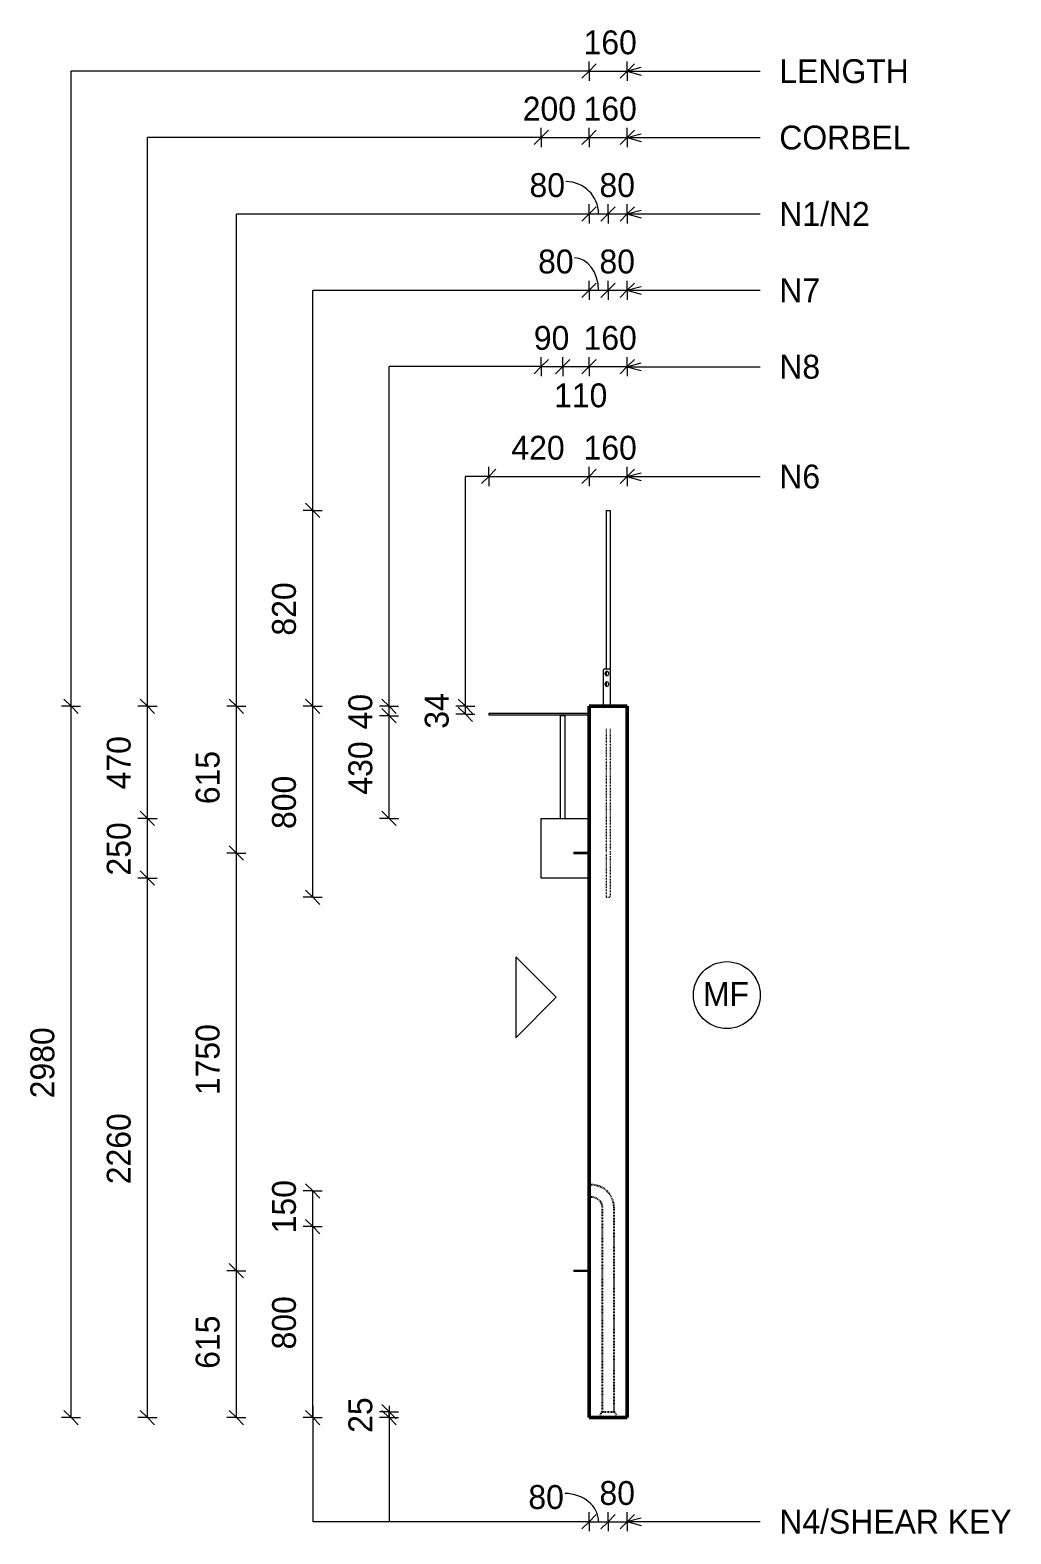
# Model space of a CAD drawing. Header units: millimetres. Extents: x 9075 to 20990, y 2235 to 9546.
# Drawn here: x 16880 to 20990, y 2733 to 9032 of the extents above; entities that cross this region are included whole.
import ezdxf

# ---------------------------------------------------------------- set-up
doc = ezdxf.new("R2010")
doc.units = ezdxf.units.MM
doc.linetypes.add('Dash', pattern=[6.36, 3.18, -3.18])
for name, color, linetype, lineweight in [('A-ANNO-DIMS', 211, 'Continuous', 9), ('A-ANNO-DIMS-40', 211, 'Continuous', 9), ('A-DETL-MBND', 5, 'Continuous', 18), ('A-GENM', 13, 'Continuous', 18), ('A-WALL', 113, 'Continuous', 25), ('A-WALL-HDLN', 110, 'Dash', 25), ('G-ANNO-TEXT', 231, 'Continuous', 9), ('S-BEAM', 12, 'Continuous', 18), ('S-RBAR', 171, 'Continuous', 18)]:
    doc.layers.add(name, color=color, linetype=linetype, lineweight=lineweight)
doc.styles.add('Nirmala UI Semilight', font='NirmalaS.ttf', dxfattribs={"height": 100})
doc.dimstyles.new('Diagonal_-_2_5mm_NI_UI', dxfattribs={"dimscale": 304.8, "dimtxt": 104.736395, "dimasz": 0.19685, "dimexe": 0.131234, "dimexo": 0.0625, "dimgap": 0.131234, "dimtad": 1, "dimdec": 0, "dimzin": 0, "dimdsep": 46, "dimtxsty": 'Nirmala UI Semilight', "dimblk1": 'OBLIQUE', "dimblk2": 'OBLIQUE', "dimsah": 1, "dimcen": 0.09, "dimazin": 0, "dimtfac": 1, "dimtdec": 4, "dimtix": 1, "dimtmove": 0, "dimatfit": 3, "dimfxl": 0.131234, "dimfxlon": 1, "dimtvp": 1, "dimtolj": 1, "dimtzin": 0, "dimarcsym": 2})
doc.dimstyles.new('Diagonal_-_2_5mm_NI_UI_1', dxfattribs={"dimscale": 304.8, "dimtxt": 104.736395, "dimasz": 0.19685, "dimexe": 0.131234, "dimexo": 0.0625, "dimgap": 0.131234, "dimtad": 1, "dimdec": 0, "dimzin": 0, "dimdsep": 46, "dimtxsty": 'Nirmala UI Semilight', "dimblk1": 'OBLIQUE', "dimblk2": 'OBLIQUE', "dimsah": 1, "dimcen": 0.09, "dimazin": 0, "dimtfac": 1, "dimtdec": 4, "dimtix": 1, "dimtmove": 2, "dimatfit": 3, "dimfxl": 0.131234, "dimfxlon": 1, "dimtvp": 1, "dimtolj": 1, "dimtzin": 0, "dimarcsym": 2})
doc.dimstyles.new('Diagonal_-_2_5mm_NI_UI_2', dxfattribs={"dimscale": 304.8, "dimtxt": 104.736395, "dimasz": 0.19685, "dimexe": 0.131234, "dimexo": 0.0625, "dimgap": 0.131234, "dimtad": 1, "dimdec": 0, "dimzin": 0, "dimdsep": 46, "dimtxsty": 'Nirmala UI Semilight', "dimblk1": 'OBLIQUE', "dimblk2": 'OBLIQUE', "dimsah": 1, "dimcen": 0.09, "dimazin": 0, "dimtfac": 1, "dimtdec": 4, "dimtix": 1, "dimtmove": 1, "dimatfit": 3, "dimfxl": 0.131234, "dimfxlon": 1, "dimtvp": 1, "dimtolj": 1, "dimtzin": 0, "dimarcsym": 2})

# ---------------------------------------------------------------- blocks, each defined once
blk = doc.blocks.new('RR spread anchor face based - RR-SA-1_4-160-614768-Elevation Right')
at = {"layer": 'A-GENM'}
for p, q in [((-62396, 5587.8), (-62391, 5587.8)), ((-62396, 5587.8), (-62396, 5581.8)), ((-62391, 5581.8), (-62396, 5581.8)), ((-62391, 5587.8), (-62333, 5587.8)), ((-62391, 5587.8), (-62391, 5581.8)), ((-62333, 5581.8), (-62391, 5581.8))]:
    blk.add_line(p, q, dxfattribs=at)
blk = doc.blocks.new('RR spread anchor face based - RR-SA-2_5-250-614728-Elevation Right')
at = {"layer": 'A-GENM'}
for p, q in [((-62270.5, 6355), (-62273, 6350)), ((-62273, 6350), (-62273, 6199.7)), ((-62245.5, 6355), (-62270.5, 6355)), ((-62265, 6333.5), (-62265, 6339.5)), ((-62251, 6339.5), (-62251, 6333.5)), ((-62243, 6350), (-62245.5, 6355)), ((-62243, 6199.7), (-62243, 6350)), ((-62265, 6289), (-62265, 6295)), ((-62251, 6295), (-62251, 6289))]:
    blk.add_line(p, q, dxfattribs=at)
for centre, start, end in [((-62258, 6339.5), 0, 180), ((-62258, 6333.5), 180, 360), ((-62258, 6295), 0, 180), ((-62258, 6289), 180, 360)]:
    blk.add_arc(centre, 7, start, end, dxfattribs=at)
blk = doc.blocks.new('DIMBLOCK52-Elevation Right')
at = {"layer": 'A-ANNO-DIMS-40'}
for p, q in [((19222.2, 8860), (19222.2, 8900)), ((19222.2, 8860), (19252.2, 8890)), ((19382.2, 8860), (19382.2, 8900)), ((19382.2, 8860), (19412.2, 8890)), ((19222.2, 8860), (19192.2, 8830)), ((19222.2, 8860), (19382.2, 8860)), ((19222.2, 8860), (19222.2, 8820)), ((19382.2, 8860), (19352.2, 8830)), ((19382.2, 8860), (19382.2, 8820))]:
    blk.add_line(p, q, dxfattribs=at)
at = {"layer": 'A-ANNO-DIMS-40', "color": 0, "insert": (19199.4, 9030.5), "char_height": 100, "width": 246.797, "attachment_point": 1, "line_spacing_factor": 1.142579, "style": 'Nirmala UI Semilight'}
blk.add_mtext('160', dxfattribs=at)
blk = doc.blocks.new('_Oblique')
at = {"color": 0, "linetype": 'ByBlock', "lineweight": -2}
blk.add_line((-0.5, -0.5), (0.5, 0.5), dxfattribs=at)
blk = doc.blocks.new('DIMBLOCK53-Elevation Right')
at = {"layer": 'A-ANNO-DIMS-40'}
for p, q in [((19222.2, 8262.1), (19192.2, 8232.1)), ((19222.2, 8262.1), (19222.2, 8302.1)), ((19222.2, 8262.1), (19252.2, 8292.1)), ((19222.2, 8262.1), (19302.2, 8262.1)), ((19222.2, 8262.1), (19222.2, 8222.1)), ((19302.2, 8262.1), (19272.2, 8232.1)), ((19302.2, 8262.1), (19302.2, 8302.1)), ((19302.2, 8262.1), (19332.2, 8292.1)), ((19302.2, 8262.1), (19302.2, 8222.1))]:
    blk.add_line(p, q, dxfattribs=at)
blk.add_ellipse((19125.1, 8262.1), major_axis=(137.1, 0), ratio=0.986538, start_param=0, end_param=1.570796, dxfattribs=at)
at = {"layer": 'A-ANNO-DIMS-40', "color": 0, "insert": (18972.8, 8432.6), "char_height": 100, "width": 182.813, "attachment_point": 1, "line_spacing_factor": 1.142579, "style": 'Nirmala UI Semilight'}
blk.add_mtext('80', dxfattribs=at)
blk = doc.blocks.new('DIMBLOCK54-Elevation Right')
at = {"layer": 'A-ANNO-DIMS-40'}
for p, q in [((19302.2, 8262.1), (19272.2, 8232.1)), ((19302.2, 8262.1), (19302.2, 8302.1)), ((19302.2, 8262.1), (19332.2, 8292.1)), ((19302.2, 8262.1), (19382.2, 8262.1)), ((19302.2, 8262.1), (19302.2, 8222.1)), ((19382.2, 8262.1), (19352.2, 8232.1)), ((19382.2, 8262.1), (19382.2, 8302.1)), ((19382.2, 8262.1), (19412.2, 8292.1)), ((19382.2, 8262.1), (19382.2, 8222.1))]:
    blk.add_line(p, q, dxfattribs=at)
at = {"layer": 'A-ANNO-DIMS-40', "color": 0, "insert": (19266, 8432.6), "char_height": 100, "width": 182.813, "attachment_point": 1, "line_spacing_factor": 1.142579, "style": 'Nirmala UI Semilight'}
blk.add_mtext('80', dxfattribs=at)
blk = doc.blocks.new('DIMBLOCK55-Elevation Right')
at = {"layer": 'A-ANNO-DIMS-40'}
for p, q in [((19222.2, 7942.1), (19192.2, 7912.1)), ((19222.2, 7942.1), (19222.2, 7982.1)), ((19222.2, 7942.1), (19252.2, 7972.1)), ((19222.2, 7942.1), (19302.2, 7942.1)), ((19222.2, 7942.1), (19222.2, 7902.1)), ((19302.2, 7942.1), (19272.2, 7912.1)), ((19302.2, 7942.1), (19302.2, 7982.1)), ((19302.2, 7942.1), (19332.2, 7972.1)), ((19302.2, 7942.1), (19302.2, 7902.1))]:
    blk.add_line(p, q, dxfattribs=at)
blk.add_ellipse((19161.1, 7942.1), major_axis=(0, 135.2), ratio=0.747611, start_param=4.712389, end_param=6.283185, dxfattribs=at)
at = {"layer": 'A-ANNO-DIMS-40', "color": 0, "insert": (19008.8, 8112.6), "char_height": 100, "width": 182.813, "attachment_point": 1, "line_spacing_factor": 1.142579, "style": 'Nirmala UI Semilight'}
blk.add_mtext('80', dxfattribs=at)
blk = doc.blocks.new('DIMBLOCK56-Elevation Right')
at = {"layer": 'A-ANNO-DIMS-40'}
for p, q in [((19302.2, 7942.1), (19272.2, 7912.1)), ((19302.2, 7942.1), (19302.2, 7982.1)), ((19302.2, 7942.1), (19332.2, 7972.1)), ((19302.2, 7942.1), (19382.2, 7942.1)), ((19302.2, 7942.1), (19302.2, 7902.1)), ((19382.2, 7942.1), (19352.2, 7912.1)), ((19382.2, 7942.1), (19382.2, 7982.1)), ((19382.2, 7942.1), (19412.2, 7972.1)), ((19382.2, 7942.1), (19382.2, 7902.1))]:
    blk.add_line(p, q, dxfattribs=at)
at = {"layer": 'A-ANNO-DIMS-40', "color": 0, "insert": (19266, 8112.6), "char_height": 100, "width": 182.813, "attachment_point": 1, "line_spacing_factor": 1.142579, "style": 'Nirmala UI Semilight'}
blk.add_mtext('80', dxfattribs=at)
blk = doc.blocks.new('DIMBLOCK57-Elevation Right')
at = {"layer": 'A-ANNO-DIMS-40'}
for p, q in [((19222.2, 2783.8), (19192.2, 2753.8)), ((19222.2, 2783.8), (19222.2, 2823.8)), ((19222.2, 2783.8), (19252.2, 2813.8)), ((19222.2, 2783.8), (19302.2, 2783.8)), ((19222.2, 2783.8), (19222.2, 2743.8)), ((19302.2, 2783.8), (19272.2, 2753.8)), ((19302.2, 2783.8), (19302.2, 2823.8)), ((19302.2, 2783.8), (19332.2, 2813.8)), ((19302.2, 2783.8), (19302.2, 2743.8))]:
    blk.add_line(p, q, dxfattribs=at)
blk.add_ellipse((19120.5, 2783.8), major_axis=(141.7, 0), ratio=0.834842, start_param=0, end_param=1.570796, dxfattribs=at)
at = {"layer": 'A-ANNO-DIMS-40', "color": 0, "insert": (18968.1, 2937.3), "char_height": 100, "width": 182.813, "attachment_point": 1, "line_spacing_factor": 1.142579, "style": 'Nirmala UI Semilight'}
blk.add_mtext('80', dxfattribs=at)
blk = doc.blocks.new('DIMBLOCK58-Elevation Right')
at = {"layer": 'A-ANNO-DIMS-40'}
for p, q in [((19302.2, 2783.8), (19272.2, 2753.8)), ((19302.2, 2783.8), (19302.2, 2823.8)), ((19302.2, 2783.8), (19332.2, 2813.8)), ((19302.2, 2783.8), (19382.2, 2783.8)), ((19302.2, 2783.8), (19302.2, 2743.8)), ((19382.2, 2783.8), (19352.2, 2753.8)), ((19382.2, 2783.8), (19382.2, 2823.8)), ((19382.2, 2783.8), (19412.2, 2813.8)), ((19382.2, 2783.8), (19382.2, 2743.8))]:
    blk.add_line(p, q, dxfattribs=at)
at = {"layer": 'A-ANNO-DIMS-40', "color": 0, "insert": (19266, 2954.2), "char_height": 100, "width": 182.813, "attachment_point": 1, "line_spacing_factor": 1.142579, "style": 'Nirmala UI Semilight'}
blk.add_mtext('80', dxfattribs=at)
blk = doc.blocks.new('DIMBLOCK59-Elevation Right')
at = {"layer": 'A-ANNO-DIMS-40'}
for p, q in [((17051.7, 6199.7), (17011.7, 6199.7)), ((17051.7, 6199.7), (17021.7, 6229.7)), ((17051.7, 3219.8), (17051.7, 6199.7)), ((17051.7, 6199.7), (17081.7, 6169.7)), ((17051.7, 6199.7), (17091.7, 6199.7)), ((17051.7, 3219.8), (17011.7, 3219.8)), ((17051.7, 3219.8), (17021.7, 3249.8)), ((17051.7, 3219.8), (17081.7, 3189.8)), ((17051.7, 3219.8), (17091.7, 3219.8))]:
    blk.add_line(p, q, dxfattribs=at)
at = {"layer": 'A-ANNO-DIMS-40', "color": 0, "insert": (16881.2, 4557.4), "char_height": 100, "width": 365.625, "attachment_point": 1, "rotation": 90, "line_spacing_factor": 1.142579, "style": 'Nirmala UI Semilight'}
blk.add_mtext('2980', dxfattribs=at)
blk = doc.blocks.new('DIMBLOCK60-Elevation Right')
at = {"layer": 'A-ANNO-DIMS-40'}
for p, q in [((17744.3, 3834.8), (17714.3, 3864.8)), ((17744.3, 3834.8), (17704.3, 3834.8)), ((17744.3, 3219.8), (17744.3, 3834.8)), ((17744.3, 3834.8), (17774.3, 3804.8)), ((17744.3, 3834.8), (17784.3, 3834.8)), ((17744.3, 3219.8), (17704.3, 3219.8)), ((17744.3, 3219.8), (17714.3, 3249.8)), ((17744.3, 3219.8), (17774.3, 3189.8)), ((17744.3, 3219.8), (17784.3, 3219.8))]:
    blk.add_line(p, q, dxfattribs=at)
at = {"layer": 'A-ANNO-DIMS-40', "color": 0, "insert": (17573.8, 3424.4), "char_height": 100, "width": 246.797, "attachment_point": 1, "rotation": 90, "line_spacing_factor": 1.142579, "style": 'Nirmala UI Semilight'}
blk.add_mtext('615', dxfattribs=at)
blk = doc.blocks.new('DIMBLOCK61-Elevation Right')
at = {"layer": 'A-ANNO-DIMS-40'}
for p, q in [((17744.3, 5584.8), (17714.3, 5614.8)), ((17744.3, 5584.8), (17704.3, 5584.8)), ((17744.3, 3834.8), (17744.3, 5584.8)), ((17744.3, 5584.8), (17774.3, 5554.8)), ((17744.3, 5584.8), (17784.3, 5584.8)), ((17744.3, 3834.8), (17714.3, 3864.8)), ((17744.3, 3834.8), (17704.3, 3834.8)), ((17744.3, 3834.8), (17774.3, 3804.8)), ((17744.3, 3834.8), (17784.3, 3834.8))]:
    blk.add_line(p, q, dxfattribs=at)
at = {"layer": 'A-ANNO-DIMS-40', "color": 0, "insert": (17573.8, 4570.7), "char_height": 100, "width": 333.633, "attachment_point": 1, "rotation": 90, "line_spacing_factor": 1.142579, "style": 'Nirmala UI Semilight'}
blk.add_mtext('1750', dxfattribs=at)
blk = doc.blocks.new('DIMBLOCK62-Elevation Right')
at = {"layer": 'A-ANNO-DIMS-40'}
for p, q in [((17744.3, 6199.7), (17704.3, 6199.7)), ((17744.3, 6199.7), (17714.3, 6229.7)), ((17744.3, 5584.8), (17744.3, 6199.7)), ((17744.3, 6199.7), (17774.3, 6169.7)), ((17744.3, 6199.7), (17784.3, 6199.7)), ((17744.3, 5584.8), (17714.3, 5614.8)), ((17744.3, 5584.8), (17704.3, 5584.8)), ((17744.3, 5584.8), (17774.3, 5554.8)), ((17744.3, 5584.8), (17784.3, 5584.8))]:
    blk.add_line(p, q, dxfattribs=at)
at = {"layer": 'A-ANNO-DIMS-40', "color": 0, "insert": (17573.8, 5789.4), "char_height": 100, "width": 246.797, "attachment_point": 1, "rotation": 90, "line_spacing_factor": 1.142579, "style": 'Nirmala UI Semilight'}
blk.add_mtext('615', dxfattribs=at)
blk = doc.blocks.new('DIMBLOCK63-Elevation Right')
at = {"layer": 'A-ANNO-DIMS-40'}
for p, q in [((18064.3, 4019.8), (18034.3, 4049.8)), ((18064.3, 4019.8), (18024.3, 4019.8)), ((18064.3, 3219.8), (18064.3, 4019.8)), ((18064.3, 4019.8), (18094.3, 3989.8)), ((18064.3, 4019.8), (18104.3, 4019.8)), ((18064.3, 3219.8), (18024.3, 3219.8)), ((18064.3, 3219.8), (18034.3, 3249.8)), ((18064.3, 3219.8), (18094.3, 3189.8)), ((18064.3, 3219.8), (18104.3, 3219.8))]:
    blk.add_line(p, q, dxfattribs=at)
at = {"layer": 'A-ANNO-DIMS-40', "color": 0, "insert": (17893.8, 3505.5), "char_height": 100, "width": 274.219, "attachment_point": 1, "rotation": 90, "line_spacing_factor": 1.142579, "style": 'Nirmala UI Semilight'}
blk.add_mtext('800', dxfattribs=at)
blk = doc.blocks.new('DIMBLOCK64-Elevation Right')
at = {"layer": 'A-ANNO-DIMS-40'}
for p, q in [((18064.3, 4169.8), (18024.3, 4169.8)), ((18064.3, 4169.8), (18034.3, 4199.8)), ((18064.3, 4019.8), (18064.3, 4169.8)), ((18064.3, 4169.8), (18094.3, 4139.8)), ((18064.3, 4169.8), (18104.3, 4169.8)), ((18064.3, 4019.8), (18034.3, 4049.8)), ((18064.3, 4019.8), (18024.3, 4019.8)), ((18064.3, 4019.8), (18094.3, 3989.8)), ((18064.3, 4019.8), (18104.3, 4019.8))]:
    blk.add_line(p, q, dxfattribs=at)
at = {"layer": 'A-ANNO-DIMS-40', "color": 0, "insert": (17893.8, 3991.9), "char_height": 100, "width": 246.797, "attachment_point": 1, "rotation": 90, "line_spacing_factor": 1.142579, "style": 'Nirmala UI Semilight'}
blk.add_mtext('150', dxfattribs=at)
blk = doc.blocks.new('DIMBLOCK65-Elevation Right')
at = {"layer": 'A-ANNO-DIMS-40'}
for p, q in [((18384.3, 3244.8), (18344.3, 3244.8)), ((18384.3, 3219.8), (18344.3, 3219.8)), ((18384.3, 3244.8), (18354.3, 3274.8)), ((18384.3, 3219.8), (18354.3, 3249.8)), ((18384.3, 3219.8), (18384.3, 3244.8)), ((18384.3, 3244.8), (18414.3, 3214.8)), ((18384.3, 3244.8), (18424.3, 3244.8)), ((18384.3, 3219.8), (18414.3, 3189.8)), ((18384.3, 3219.8), (18424.3, 3219.8))]:
    blk.add_line(p, q, dxfattribs=at)
at = {"layer": 'A-ANNO-DIMS-40', "color": 0, "insert": (18213.8, 3156.1), "char_height": 100, "width": 182.813, "attachment_point": 1, "rotation": 90, "line_spacing_factor": 1.142579, "style": 'Nirmala UI Semilight'}
blk.add_mtext('25', dxfattribs=at)
blk = doc.blocks.new('DIMBLOCK66-Elevation Right')
at = {"layer": 'A-ANNO-DIMS-40'}
for p, q in [((18064.3, 6199.7), (18024.3, 6199.7)), ((18064.3, 6199.7), (18034.3, 6229.7)), ((18064.3, 5399.8), (18064.3, 6199.7)), ((18064.3, 6199.7), (18094.3, 6169.7)), ((18064.3, 6199.7), (18104.3, 6199.7)), ((18064.3, 5399.8), (18034.3, 5429.8)), ((18064.3, 5399.8), (18024.3, 5399.8)), ((18064.3, 5399.8), (18094.3, 5369.8)), ((18064.3, 5399.8), (18104.3, 5399.8))]:
    blk.add_line(p, q, dxfattribs=at)
at = {"layer": 'A-ANNO-DIMS-40', "color": 0, "insert": (17893.8, 5685.5), "char_height": 100, "width": 274.219, "attachment_point": 1, "rotation": 90, "line_spacing_factor": 1.142579, "style": 'Nirmala UI Semilight'}
blk.add_mtext('800', dxfattribs=at)
blk = doc.blocks.new('DIMBLOCK67-Elevation Right')
at = {"layer": 'A-ANNO-DIMS-40'}
for p, q in [((18064.3, 7019.8), (18024.3, 7019.8)), ((18064.3, 7019.8), (18034.3, 7049.8)), ((18064.3, 6199.7), (18064.3, 7019.8)), ((18064.3, 7019.8), (18094.3, 6989.8)), ((18064.3, 7019.8), (18104.3, 7019.8)), ((18064.3, 6199.7), (18024.3, 6199.7)), ((18064.3, 6199.7), (18034.3, 6229.7)), ((18064.3, 6199.7), (18094.3, 6169.7)), ((18064.3, 6199.7), (18104.3, 6199.7))]:
    blk.add_line(p, q, dxfattribs=at)
at = {"layer": 'A-ANNO-DIMS-40', "color": 0, "insert": (17893.8, 6495.5), "char_height": 100, "width": 274.219, "attachment_point": 1, "rotation": 90, "line_spacing_factor": 1.142579, "style": 'Nirmala UI Semilight'}
blk.add_mtext('820', dxfattribs=at)
blk = doc.blocks.new('DIMBLOCK68-Elevation Right')
at = {"layer": 'A-ANNO-DIMS-40'}
for p, q in [((17371.7, 5479.8), (17341.7, 5509.8)), ((17371.7, 5479.8), (17331.7, 5479.8)), ((17371.7, 3219.8), (17371.7, 5479.8)), ((17371.7, 5479.8), (17401.7, 5449.8)), ((17371.7, 5479.8), (17411.7, 5479.8)), ((17371.7, 3219.8), (17331.7, 3219.8)), ((17371.7, 3219.8), (17341.7, 3249.8)), ((17371.7, 3219.8), (17401.7, 3189.8)), ((17371.7, 3219.8), (17411.7, 3219.8))]:
    blk.add_line(p, q, dxfattribs=at)
at = {"layer": 'A-ANNO-DIMS-40', "color": 0, "insert": (17201.2, 4197.4), "char_height": 100, "width": 365.625, "attachment_point": 1, "rotation": 90, "line_spacing_factor": 1.142579, "style": 'Nirmala UI Semilight'}
blk.add_mtext('2260', dxfattribs=at)
blk = doc.blocks.new('DIMBLOCK69-Elevation Right')
at = {"layer": 'A-ANNO-DIMS-40'}
for p, q in [((17371.7, 5729.8), (17341.7, 5759.8)), ((17371.7, 5729.8), (17331.7, 5729.8)), ((17371.7, 5479.8), (17371.7, 5729.8)), ((17371.7, 5729.8), (17401.7, 5699.8)), ((17371.7, 5729.8), (17411.7, 5729.8)), ((17371.7, 5479.8), (17341.7, 5509.8)), ((17371.7, 5479.8), (17331.7, 5479.8)), ((17371.7, 5479.8), (17401.7, 5449.8)), ((17371.7, 5479.8), (17411.7, 5479.8))]:
    blk.add_line(p, q, dxfattribs=at)
at = {"layer": 'A-ANNO-DIMS-40', "color": 0, "insert": (17201.2, 5490.5), "char_height": 100, "width": 274.219, "attachment_point": 1, "rotation": 90, "line_spacing_factor": 1.142579, "style": 'Nirmala UI Semilight'}
blk.add_mtext('250', dxfattribs=at)
blk = doc.blocks.new('DIMBLOCK70-Elevation Right')
at = {"layer": 'A-ANNO-DIMS-40'}
for p, q in [((17371.7, 6199.7), (17331.7, 6199.7)), ((17371.7, 6199.7), (17341.7, 6229.7)), ((17371.7, 5729.8), (17371.7, 6199.7)), ((17371.7, 6199.7), (17401.7, 6169.7)), ((17371.7, 6199.7), (17411.7, 6199.7)), ((17371.7, 5729.8), (17341.7, 5759.8)), ((17371.7, 5729.8), (17331.7, 5729.8)), ((17371.7, 5729.8), (17401.7, 5699.8)), ((17371.7, 5729.8), (17411.7, 5729.8))]:
    blk.add_line(p, q, dxfattribs=at)
at = {"layer": 'A-ANNO-DIMS-40', "color": 0, "insert": (17201.2, 5851.4), "char_height": 100, "width": 271.934, "attachment_point": 1, "rotation": 90, "line_spacing_factor": 1.142579, "style": 'Nirmala UI Semilight'}
blk.add_mtext('470', dxfattribs=at)
blk = doc.blocks.new('DIMBLOCK71-Elevation Right')
at = {"layer": 'A-ANNO-DIMS-40'}
for p, q in [((19022.2, 8582.1), (18992.2, 8552.1)), ((19022.2, 8582.1), (19022.2, 8622.1)), ((19022.2, 8582.1), (19052.2, 8612.1)), ((19022.2, 8582.1), (19222.2, 8582.1)), ((19022.2, 8582.1), (19022.2, 8542.1)), ((19222.2, 8582.1), (19192.2, 8552.1)), ((19222.2, 8582.1), (19222.2, 8622.1)), ((19222.2, 8582.1), (19252.2, 8612.1)), ((19222.2, 8582.1), (19222.2, 8542.1))]:
    blk.add_line(p, q, dxfattribs=at)
at = {"layer": 'A-ANNO-DIMS-40', "color": 0, "insert": (18944.4, 8752.6), "char_height": 100, "width": 274.219, "attachment_point": 1, "line_spacing_factor": 1.142579, "style": 'Nirmala UI Semilight'}
blk.add_mtext('200', dxfattribs=at)
blk = doc.blocks.new('DIMBLOCK72-Elevation Right')
at = {"layer": 'A-ANNO-DIMS-40'}
for p, q in [((19222.2, 8582.1), (19192.2, 8552.1)), ((19222.2, 8582.1), (19222.2, 8622.1)), ((19222.2, 8582.1), (19252.2, 8612.1)), ((19222.2, 8582.1), (19382.2, 8582.1)), ((19222.2, 8582.1), (19222.2, 8542.1)), ((19382.2, 8582.1), (19352.2, 8552.1)), ((19382.2, 8582.1), (19382.2, 8622.1)), ((19382.2, 8582.1), (19412.2, 8612.1)), ((19382.2, 8582.1), (19382.2, 8542.1))]:
    blk.add_line(p, q, dxfattribs=at)
at = {"layer": 'A-ANNO-DIMS-40', "color": 0, "insert": (19199.4, 8752.6), "char_height": 100, "width": 246.797, "attachment_point": 1, "line_spacing_factor": 1.142579, "style": 'Nirmala UI Semilight'}
blk.add_mtext('160', dxfattribs=at)
blk = doc.blocks.new('DIMBLOCK73-Elevation Right')
at = {"layer": 'A-ANNO-DIMS-40'}
for p, q in [((19022.2, 7622.1), (18992.2, 7592.1)), ((19022.2, 7622.1), (19022.2, 7662.1)), ((19022.2, 7622.1), (19052.2, 7652.1)), ((19022.2, 7622.1), (19112.2, 7622.1)), ((19022.2, 7622.1), (19022.2, 7582.1)), ((19112.2, 7622.1), (19082.2, 7592.1)), ((19112.2, 7622.1), (19112.2, 7662.1)), ((19112.2, 7622.1), (19142.2, 7652.1)), ((19112.2, 7622.1), (19112.2, 7582.1))]:
    blk.add_line(p, q, dxfattribs=at)
at = {"layer": 'A-ANNO-DIMS-40', "color": 0, "insert": (18991, 7792.6), "char_height": 100, "width": 182.813, "attachment_point": 1, "line_spacing_factor": 1.142579, "style": 'Nirmala UI Semilight'}
blk.add_mtext('90', dxfattribs=at)
blk = doc.blocks.new('DIMBLOCK74-Elevation Right')
at = {"layer": 'A-ANNO-DIMS-40'}
for p, q in [((19112.2, 7622.1), (19082.2, 7592.1)), ((19112.2, 7622.1), (19112.2, 7662.1)), ((19112.2, 7622.1), (19142.2, 7652.1)), ((19112.2, 7622.1), (19222.2, 7622.1)), ((19112.2, 7622.1), (19112.2, 7582.1)), ((19222.2, 7622.1), (19192.2, 7592.1)), ((19222.2, 7622.1), (19222.2, 7662.1)), ((19222.2, 7622.1), (19252.2, 7652.1)), ((19222.2, 7622.1), (19222.2, 7582.1))]:
    blk.add_line(p, q, dxfattribs=at)
at = {"layer": 'A-ANNO-DIMS-40', "color": 0, "insert": (19075.8, 7552), "char_height": 100, "width": 219.375, "attachment_point": 1, "line_spacing_factor": 1.142579, "style": 'Nirmala UI Semilight'}
blk.add_mtext('110', dxfattribs=at)
blk = doc.blocks.new('DIMBLOCK75-Elevation Right')
at = {"layer": 'A-ANNO-DIMS-40'}
for p, q in [((19222.2, 7622.1), (19192.2, 7592.1)), ((19222.2, 7622.1), (19222.2, 7662.1)), ((19222.2, 7622.1), (19252.2, 7652.1)), ((19222.2, 7622.1), (19382.2, 7622.1)), ((19222.2, 7622.1), (19222.2, 7582.1)), ((19382.2, 7622.1), (19352.2, 7592.1)), ((19382.2, 7622.1), (19382.2, 7662.1)), ((19382.2, 7622.1), (19412.2, 7652.1)), ((19382.2, 7622.1), (19382.2, 7582.1))]:
    blk.add_line(p, q, dxfattribs=at)
at = {"layer": 'A-ANNO-DIMS-40', "color": 0, "insert": (19199.4, 7792.6), "char_height": 100, "width": 246.797, "attachment_point": 1, "line_spacing_factor": 1.142579, "style": 'Nirmala UI Semilight'}
blk.add_mtext('160', dxfattribs=at)
blk = doc.blocks.new('DIMBLOCK76-Elevation Right')
at = {"layer": 'A-ANNO-DIMS-40'}
for p, q in [((18384.3, 6159.8), (18354.3, 6189.8)), ((18384.3, 6159.8), (18344.3, 6159.8)), ((18384.3, 5729.8), (18384.3, 6159.8)), ((18384.3, 6159.8), (18414.3, 6129.8)), ((18384.3, 6159.8), (18424.3, 6159.8)), ((18384.3, 5729.8), (18354.3, 5759.8)), ((18384.3, 5729.8), (18344.3, 5729.8)), ((18384.3, 5729.8), (18414.3, 5699.8)), ((18384.3, 5729.8), (18424.3, 5729.8))]:
    blk.add_line(p, q, dxfattribs=at)
at = {"layer": 'A-ANNO-DIMS-40', "color": 0, "insert": (18213.8, 5829.5), "char_height": 100, "width": 276.504, "attachment_point": 1, "rotation": 90, "line_spacing_factor": 1.142579, "style": 'Nirmala UI Semilight'}
blk.add_mtext('430', dxfattribs=at)
blk = doc.blocks.new('DIMBLOCK77-Elevation Right')
at = {"layer": 'A-ANNO-DIMS-40'}
for p, q in [((18384.3, 6199.7), (18344.3, 6199.7)), ((18384.3, 6199.7), (18354.3, 6229.7)), ((18384.3, 6159.8), (18354.3, 6189.8)), ((18384.3, 6159.8), (18384.3, 6199.7)), ((18384.3, 6199.7), (18414.3, 6169.7)), ((18384.3, 6199.7), (18424.3, 6199.7)), ((18384.3, 6159.8), (18344.3, 6159.8)), ((18384.3, 6159.8), (18414.3, 6129.8)), ((18384.3, 6159.8), (18424.3, 6159.8))]:
    blk.add_line(p, q, dxfattribs=at)
at = {"layer": 'A-ANNO-DIMS-40', "color": 0, "insert": (18213.8, 6102.6), "char_height": 100, "width": 185.098, "attachment_point": 1, "rotation": 90, "line_spacing_factor": 1.142579, "style": 'Nirmala UI Semilight'}
blk.add_mtext('40', dxfattribs=at)
blk = doc.blocks.new('DIMBLOCK78-Elevation Right')
at = {"layer": 'A-ANNO-DIMS-40'}
for p, q in [((18802.2, 7162.1), (18802.2, 7202.1)), ((18802.2, 7162.1), (18832.2, 7192.1)), ((19222.2, 7162.1), (19222.2, 7202.1)), ((19222.2, 7162.1), (19252.2, 7192.1)), ((18802.2, 7162.1), (18772.2, 7132.1)), ((18802.2, 7162.1), (19222.2, 7162.1)), ((18802.2, 7162.1), (18802.2, 7122.1)), ((19222.2, 7162.1), (19192.2, 7132.1)), ((19222.2, 7162.1), (19222.2, 7122.1))]:
    blk.add_line(p, q, dxfattribs=at)
at = {"layer": 'A-ANNO-DIMS-40', "color": 0, "insert": (18897, 7332.5), "char_height": 100, "width": 276.504, "attachment_point": 1, "line_spacing_factor": 1.142579, "style": 'Nirmala UI Semilight'}
blk.add_mtext('420', dxfattribs=at)
blk = doc.blocks.new('DIMBLOCK79-Elevation Right')
at = {"layer": 'A-ANNO-DIMS-40'}
for p, q in [((19222.2, 7162.1), (19222.2, 7202.1)), ((19222.2, 7162.1), (19252.2, 7192.1)), ((19382.2, 7162.1), (19382.2, 7202.1)), ((19382.2, 7162.1), (19412.2, 7192.1)), ((19222.2, 7162.1), (19192.2, 7132.1)), ((19222.2, 7162.1), (19382.2, 7162.1)), ((19222.2, 7162.1), (19222.2, 7122.1)), ((19382.2, 7162.1), (19352.2, 7132.1)), ((19382.2, 7162.1), (19382.2, 7122.1))]:
    blk.add_line(p, q, dxfattribs=at)
at = {"layer": 'A-ANNO-DIMS-40', "color": 0, "insert": (19199.4, 7332.5), "char_height": 100, "width": 246.797, "attachment_point": 1, "line_spacing_factor": 1.142579, "style": 'Nirmala UI Semilight'}
blk.add_mtext('160', dxfattribs=at)
blk = doc.blocks.new('DIMBLOCK80-Elevation Right')
at = {"layer": 'A-ANNO-DIMS-40'}
for p, q in [((18704.3, 6199.7), (18664.3, 6199.7)), ((18704.3, 6199.7), (18674.3, 6229.7)), ((18704.3, 6165.8), (18674.3, 6195.8)), ((18704.3, 6165.8), (18704.3, 6199.7)), ((18704.3, 6199.7), (18734.3, 6169.7)), ((18704.3, 6199.7), (18744.3, 6199.7)), ((18704.3, 6165.8), (18664.3, 6165.8)), ((18704.3, 6165.8), (18734.3, 6135.8)), ((18704.3, 6165.8), (18744.3, 6165.8))]:
    blk.add_line(p, q, dxfattribs=at)
at = {"layer": 'A-ANNO-DIMS-40', "color": 0, "insert": (18533.8, 6105.6), "char_height": 100, "width": 185.098, "attachment_point": 1, "rotation": 90, "line_spacing_factor": 1.142579, "style": 'Nirmala UI Semilight'}
blk.add_mtext('34', dxfattribs=at)

msp = doc.modelspace()

# ---------------------------------------------------------------- linework, layer by layer
at = {"layer": 'A-DETL-MBND'}
for p, q in [((17051.7, 6183.5), (17051.7, 8859.3)), ((19222.2, 8859.3), (17051.7, 8859.3)), ((17371.7, 6199.7), (17371.7, 8582.1)), ((19022.2, 8582.1), (17371.7, 8582.1)), ((17744.3, 6199.7), (17744.3, 8261.4)), ((19222.2, 8261.4), (17744.3, 8261.4)), ((18064.3, 7019.8), (18064.3, 7941.4)), ((19222.2, 7941.4), (18064.3, 7941.4)), ((18384.3, 6199.7), (18384.3, 7622.1)), ((19022.2, 7622.1), (18384.3, 7622.1)), ((18704.3, 6199.7), (18704.3, 7162.1)), ((18802.2, 7162.1), (18704.3, 7162.1)), ((18914.9, 5150.1), (18914.9, 4810.7)), ((19084.6, 4980.4), (18914.9, 5150.1)), ((18914.9, 4810.7), (19084.6, 4980.4)), ((18064.3, 3269.8), (18064.3, 2783.8)), ((18384.3, 3269.8), (18384.3, 2783.8)), ((19222.2, 2783.8), (18064.3, 2783.8))]:
    msp.add_line(p, q, dxfattribs=at)
msp.add_circle((19800, 4989.8), 140, dxfattribs=at)
at = {"layer": 'A-WALL', "lineweight": 50}
for p, q in [((19222.2, 6199.7), (19222.2, 3219.8)), ((19382.2, 6199.7), (19222.2, 6199.7)), ((19382.2, 3219.8), (19382.2, 6199.7)), ((19222.2, 3219.8), (19382.2, 3219.8))]:
    msp.add_line(p, q, dxfattribs=at)
at = {"layer": 'A-WALL-HDLN'}
for p, q in [((19232.2, 4194.8), (19222.2, 4194.8)), ((19222.2, 4144.8), (19232.2, 4144.8)), ((19277.2, 4099.8), (19277.2, 3244.8)), ((19327.2, 3244.8), (19327.2, 4099.8)), ((19274.7, 3244.8), (19264.7, 3219.8)), ((19274.7, 3244.8), (19277.1, 3244.8)), ((19277.2, 3244.8), (19327.2, 3244.8)), ((19327.2, 3244.8), (19329.7, 3244.8)), ((19329.7, 3244.8), (19339.7, 3219.8))]:
    msp.add_line(p, q, dxfattribs=at)
at = {"layer": 'A-WALL-HDLN', "flags": 128}
for points in [[(19327.2, 4099.8), (19327.1, 4103.5), (19326.9, 4107.3), (19326.5, 4111.1), (19326, 4114.9), (19325.3, 4118.6), (19324.5, 4122.3), (19323.5, 4126), (19322.4, 4129.6), (19321.1, 4133.2), (19319.7, 4136.7), (19318.1, 4140.2), (19316.5, 4143.6), (19314.6, 4147), (19312.7, 4150.2), (19310.6, 4153.4), (19308.4, 4156.5), (19306.1, 4159.5), (19303.6, 4162.4), (19301, 4165.2), (19298.4, 4167.9), (19295.6, 4170.5), (19292.7, 4173), (19289.7, 4175.3), (19286.7, 4177.6), (19283.5, 4179.7), (19280.3, 4181.7), (19277, 4183.5), (19273.6, 4185.3), (19270.1, 4186.8), (19266.6, 4188.3), (19263, 4189.6), (19259.4, 4190.8), (19255.8, 4191.8), (19252.1, 4192.6), (19248.3, 4193.4), (19244.6, 4193.9), (19240.8, 4194.4), (19237, 4194.6), (19233.2, 4194.7), (19232.2, 4194.8)], [(19232.2, 4144.8), (19234, 4144.7), (19235.8, 4144.6), (19237.6, 4144.4), (19239.4, 4144.2), (19241.1, 4143.9), (19242.9, 4143.5), (19244.6, 4143), (19246.3, 4142.5), (19248, 4141.9), (19249.7, 4141.2), (19251.4, 4140.5), (19253, 4139.7), (19254.5, 4138.8), (19256.1, 4137.9), (19257.6, 4136.9), (19259.1, 4135.8), (19260.5, 4134.7), (19261.9, 4133.6), (19263.2, 4132.4), (19264.5, 4131.1), (19265.7, 4129.8), (19266.9, 4128.4), (19268, 4127), (19269.1, 4125.6), (19270.1, 4124.1), (19271, 4122.5), (19271.9, 4121), (19272.7, 4119.4), (19273.4, 4117.7), (19274.1, 4116.1), (19274.8, 4114.4), (19275.3, 4112.7), (19275.8, 4110.9), (19276.2, 4109.2), (19276.5, 4107.4), (19276.8, 4105.6), (19277, 4103.8), (19277.1, 4102), (19277.2, 4100.2), (19277.2, 4099.8)]]:
    msp.add_lwpolyline(points, dxfattribs=at)
at = {"layer": 'G-ANNO-TEXT', "color": 7}
for p, q in [((19380.9, 8859.8), (19440.9, 8875.9)), ((19380.9, 8859.8), (19440.9, 8843.7)), ((19380.9, 8859.8), (19939.8, 8859.8)), ((19380.9, 8581.9), (19440.9, 8598)), ((19380.9, 8581.9), (19440.9, 8565.8)), ((19380.9, 8581.9), (19939.8, 8581.9)), ((19380.9, 8261.9), (19440.9, 8278)), ((19380.9, 8261.9), (19440.9, 8245.8)), ((19380.9, 8261.9), (19939.8, 8261.9)), ((19380.9, 7941.9), (19440.9, 7958)), ((19380.9, 7941.9), (19440.9, 7925.8)), ((19380.9, 7941.9), (19939.8, 7941.9)), ((19380.9, 7621.9), (19440.9, 7638)), ((19380.9, 7621.9), (19440.9, 7605.8)), ((19380.9, 7621.9), (19939.8, 7621.9)), ((19380.9, 7161.9), (19440.9, 7177.9)), ((19380.9, 7161.9), (19440.9, 7145.8)), ((19380.9, 7161.9), (19939.8, 7161.9)), ((19380.9, 2784.2), (19440.9, 2800.3)), ((19380.9, 2784.2), (19440.9, 2768.1)), ((19380.9, 2784.2), (19939.8, 2784.2))]:
    msp.add_line(p, q, dxfattribs=at)
at = {"layer": 'S-BEAM'}
for p, q in [((19022.2, 5479.8), (19022.2, 5729.8)), ((19022.2, 5729.8), (19222.2, 5729.8)), ((19222.2, 5479.8), (19022.2, 5479.8))]:
    msp.add_line(p, q, dxfattribs=at)
at = {"layer": 'S-RBAR'}
for p, q in [((19294.2, 7019.8), (19294.2, 6355)), ((19294.2, 7019.8), (19310.2, 7019.8)), ((19310.2, 7019.8), (19310.2, 6354.1)), ((19294.2, 6345.7), (19294.2, 6327.3)), ((19294.2, 6301.2), (19294.2, 6282.8)), ((19222.2, 6169.8), (18802.2, 6169.8)), ((18802.2, 6169.8), (18802.2, 6161.8)), ((19222.2, 6161.8), (18802.2, 6161.8)), ((19122.2, 6159.8), (19102.2, 6159.8)), ((19102.2, 5729.8), (19102.2, 6159.8)), ((19122.2, 5729.8), (19122.2, 6159.8))]:
    msp.add_line(p, q, dxfattribs=at)
at = {"layer": 'S-RBAR', "linetype": 'Dash'}
for p, q in [((19294.2, 6105), (19294.2, 5587.8)), ((19310.2, 6105), (19310.2, 5598.3)), ((19294.2, 5581.8), (19294.2, 5399.8)), ((19310.2, 5592.3), (19310.2, 5577.2)), ((19310.2, 5571.2), (19310.2, 5399.8)), ((19294.2, 5399.8), (19310.2, 5399.8))]:
    msp.add_line(p, q, dxfattribs=at)

# ---------------------------------------------------------------- block references
at = {"layer": 'A-GENM'}
for name, p in [('RR spread anchor face based - RR-SA-2_5-250-614728-Elevation Right', (81555.2, 0)), ('RR spread anchor face based - RR-SA-1_4-160-614768-Elevation Right', (81555.2, 0)), ('RR spread anchor face based - RR-SA-1_4-160-614768-Elevation Right', (81555.2, -1750))]:
    msp.add_blockref(name, p, dxfattribs=at)

# ---------------------------------------------------------------- texts
at = {"layer": 'G-ANNO-TEXT', "color": 7, "char_height": 100, "attachment_point": 1, "style": 'Nirmala UI Semilight'}
for s, insert, width in [('LENGTH', (20019.8, 8909.8), 612.489), ('CORBEL', (20019.8, 8631.9), 596.455), ('N1/N2', (20019.8, 8311.9), 468.185), ('N7', (20019.8, 7991.9), 211.645), ('N8', (20019.8, 7671.9), 214.852), ('N6', (20019.8, 7211.9), 214.852), ('MF', (19699.6, 5044.7), 227.679), ('N4/SHEAR KEY', (20019.8, 2834.2), 1103.122)]:
    msp.add_mtext(s, dxfattribs=dict(at, insert=insert, width=width))

# ---------------------------------------------------------------- dimensions: what is measured, and where the dimension line sits
at = {"layer": 'A-ANNO-DIMS'}
for base, p1, p2, override, picture, middle in [((19382.2, 8860), (19222.2, 8820), (19382.2, 8820), {"dimpost": '<>', "dimfxl": 160}, 'DIMBLOCK52-Elevation Right', (19302.2, 8952)), ((19382.2, 8582.1), (19222.2, 8542.1), (19382.2, 8542.1), {"dimpost": '<>', "dimfxl": 160}, 'DIMBLOCK72-Elevation Right', (19302.2, 8674.1)), ((19382.2, 8262.1), (19302.2, 8222.1), (19382.2, 8222.1), {"dimpost": '<>', "dimfxl": 80}, 'DIMBLOCK54-Elevation Right', (19342.2, 8353.8)), ((19382.2, 7942.1), (19302.2, 7902.1), (19382.2, 7902.1), {"dimpost": '<>', "dimfxl": 80}, 'DIMBLOCK56-Elevation Right', (19342.2, 8033.8)), ((19112.2, 7622.1), (19022.2, 7582.1), (19112.2, 7582.1), {"dimpost": '<>', "dimfxl": 90}, 'DIMBLOCK73-Elevation Right', (19067.2, 7713.8)), ((19382.2, 7622.1), (19222.2, 7582.1), (19382.2, 7582.1), {"dimpost": '<>', "dimfxl": 160}, 'DIMBLOCK75-Elevation Right', (19302.2, 7714.1)), ((19222.2, 7162.1), (18802.2, 7122.1), (19222.2, 7122.1), {"dimpost": '<>', "dimfxl": 420}, 'DIMBLOCK78-Elevation Right', (19012.2, 7253.7)), ((19382.2, 7162.1), (19222.2, 7122.1), (19382.2, 7122.1), {"dimpost": '<>', "dimfxl": 160}, 'DIMBLOCK79-Elevation Right', (19302.2, 7254.1)), ((19382.2, 2783.8), (19302.2, 2823.8), (19382.2, 2823.8), {"dimpost": '<>', "dimfxl": 80}, 'DIMBLOCK58-Elevation Right', (19342.2, 2875.4))]:
    dim = msp.add_linear_dim(base=base, p1=p1, p2=p2, dimstyle='Diagonal_-_2_5mm_NI_UI', override=override, dxfattribs=at)
    dim.commit()
    dim.dimension.update_dxf_attribs({"geometry": picture, "text_midpoint": middle})
for base, p1, p2, dimstyle, override, picture, middle in [((19222.2, 8582.1), (19022.2, 8542.1), (19222.2, 8542.1), 'Diagonal_-_2_5mm_NI_UI_1', {"dimpost": '<>', "dimfxl": 200}, 'DIMBLOCK71-Elevation Right', (19081.5, 8685.9)), ((19302.2, 8262.1), (19222.2, 8222.1), (19302.2, 8222.1), 'Diagonal_-_2_5mm_NI_UI_2', {"dimpost": '<>', "dimfxl": 80}, 'DIMBLOCK53-Elevation Right', (19064.2, 8365.9)), ((19302.2, 7942.1), (19222.2, 7902.1), (19302.2, 7902.1), 'Diagonal_-_2_5mm_NI_UI_2', {"dimpost": '<>', "dimfxl": 80}, 'DIMBLOCK55-Elevation Right', (19100.2, 8045.9)), ((19222.2, 7622.1), (19112.2, 7582.1), (19222.2, 7582.1), 'Diagonal_-_2_5mm_NI_UI_1', {"dimpost": '<>', "dimfxl": 110}, 'DIMBLOCK74-Elevation Right', (19185.5, 7485.3)), ((19302.2, 2783.8), (19222.2, 2823.8), (19302.2, 2823.8), 'Diagonal_-_2_5mm_NI_UI_2', {"dimpost": '<>', "dimfxl": 80}, 'DIMBLOCK57-Elevation Right', (19059.5, 2870.7))]:
    dim = msp.add_linear_dim(base=base, p1=p1, p2=p2, dimstyle=dimstyle, override=override, dxfattribs=at)
    dim.commit()
    dim.dimension.update_dxf_attribs({"geometry": picture, "text_midpoint": middle, "dimtype": 160})
for base, p1, p2, override, picture, middle in [((18064.3, 7019.8), (18104.3, 6199.7), (18104.3, 7019.8), {"dimpost": '<>', "dimfxl": 820}, 'DIMBLOCK67-Elevation Right', (17972.6, 6609.8)), ((18384.3, 6199.7), (18424.3, 6159.8), (18424.3, 6199.7), {"dimpost": '<>', "dimfxl": 40}, 'DIMBLOCK77-Elevation Right', (18292.6, 6179.8)), ((18704.3, 6199.7), (18744.3, 6165.8), (18744.3, 6199.7), {"dimpost": '<>', "dimfxl": 34}, 'DIMBLOCK80-Elevation Right', (18612.6, 6182.8)), ((17051.7, 6199.7), (17091.7, 3219.8), (17091.7, 6199.7), {"dimpost": '<>', "dimfxl": 2980}, 'DIMBLOCK59-Elevation Right', (16959.9, 4709.8)), ((17371.7, 6199.7), (17411.7, 5729.8), (17411.7, 6199.7), {"dimpost": '<>', "dimfxl": 470}, 'DIMBLOCK70-Elevation Right', (17280, 5964.8)), ((17744.3, 6199.7), (17784.3, 5584.8), (17784.3, 6199.7), {"dimpost": '<>', "dimfxl": 615}, 'DIMBLOCK62-Elevation Right', (17652.3, 5892.3)), ((18064.3, 6199.7), (18104.3, 5399.8), (18104.3, 6199.7), {"dimpost": '<>', "dimfxl": 800}, 'DIMBLOCK66-Elevation Right', (17972.6, 5799.8)), ((18384.3, 6159.8), (18424.3, 5729.8), (18424.3, 6159.8), {"dimpost": '<>', "dimfxl": 430}, 'DIMBLOCK76-Elevation Right', (18292.6, 5944.8)), ((17371.7, 5729.8), (17411.7, 5479.8), (17411.7, 5729.8), {"dimpost": '<>', "dimfxl": 250}, 'DIMBLOCK69-Elevation Right', (17280, 5604.8)), ((17744.3, 5584.8), (17784.3, 3834.8), (17784.3, 5584.8), {"dimpost": '<>', "dimfxl": 1750}, 'DIMBLOCK61-Elevation Right', (17652.4, 4709.8)), ((17371.7, 5479.8), (17411.7, 3219.8), (17411.7, 5479.8), {"dimpost": '<>', "dimfxl": 2260}, 'DIMBLOCK68-Elevation Right', (17279.9, 4349.8)), ((18064.3, 4169.8), (18104.3, 4019.8), (18104.3, 4169.8), {"dimpost": '<>', "dimfxl": 150}, 'DIMBLOCK64-Elevation Right', (17972.4, 4094.8)), ((18064.3, 4019.8), (18104.3, 3219.8), (18104.3, 4019.8), {"dimpost": '<>', "dimfxl": 800}, 'DIMBLOCK63-Elevation Right', (17972.6, 3619.8)), ((17744.3, 3834.8), (17784.3, 3219.8), (17784.3, 3834.8), {"dimpost": '<>', "dimfxl": 615}, 'DIMBLOCK60-Elevation Right', (17652.3, 3527.3)), ((18384.3, 3244.8), (18424.3, 3219.8), (18424.3, 3244.8), {"dimpost": '<>', "dimfxl": 25}, 'DIMBLOCK65-Elevation Right', (18292.6, 3232.3))]:
    dim = msp.add_linear_dim(base=base, p1=p1, p2=p2, angle=90, dimstyle='Diagonal_-_2_5mm_NI_UI', override=override, dxfattribs=at)
    dim.commit()
    dim.dimension.update_dxf_attribs({"geometry": picture, "text_midpoint": middle})

doc.saveas('drawing.dxf')
